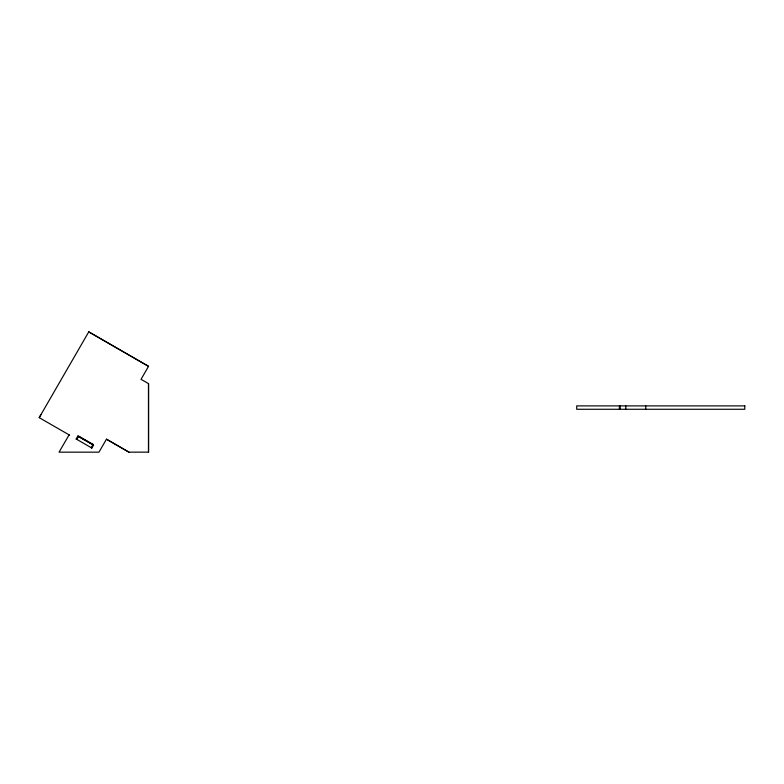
<?xml version="1.0" encoding="UTF-8"?>
<svg xmlns="http://www.w3.org/2000/svg" width="784" height="784" viewBox="0 0 784 784"><rect width="100%" height="100%" fill="white"/><g stroke="black" fill="none" stroke-linecap="round" stroke-linejoin="round"><path stroke-width="1.18" d="M69.551 435.12L39.2 417.647L88.778 331.838L148.548 366.344L141.022 379.329L148.548 383.621L148.548 452.133L128.899 452.162L106.457 439.197L98.97 452.162L59.065 452.162L69.09 434.855M39.239 417.627L40.886 414.736M93.11 444.41L78.694 436.129L76.822 439.373L76.175 439.001L77.851 436.08L92.924 444.734M93.531 445.126L92.875 444.753L91.199 447.674L91.846 448.046L93.531 445.126L77.851 436.08M148.548 366.344L88.729 331.857M106.497 439.177L128.939 452.133M76.175 439.001L91.846 448.046M645.742 405.896L645.742 409.268M625.789 405.896L625.789 409.268M620.164 405.896L620.164 409.268M619.409 405.896L619.409 409.268M148.499 383.65L148.499 452.162M744.8 405.896L576.72 405.896L576.72 409.268L744.8 409.268L744.8 405.896"/></g></svg>
